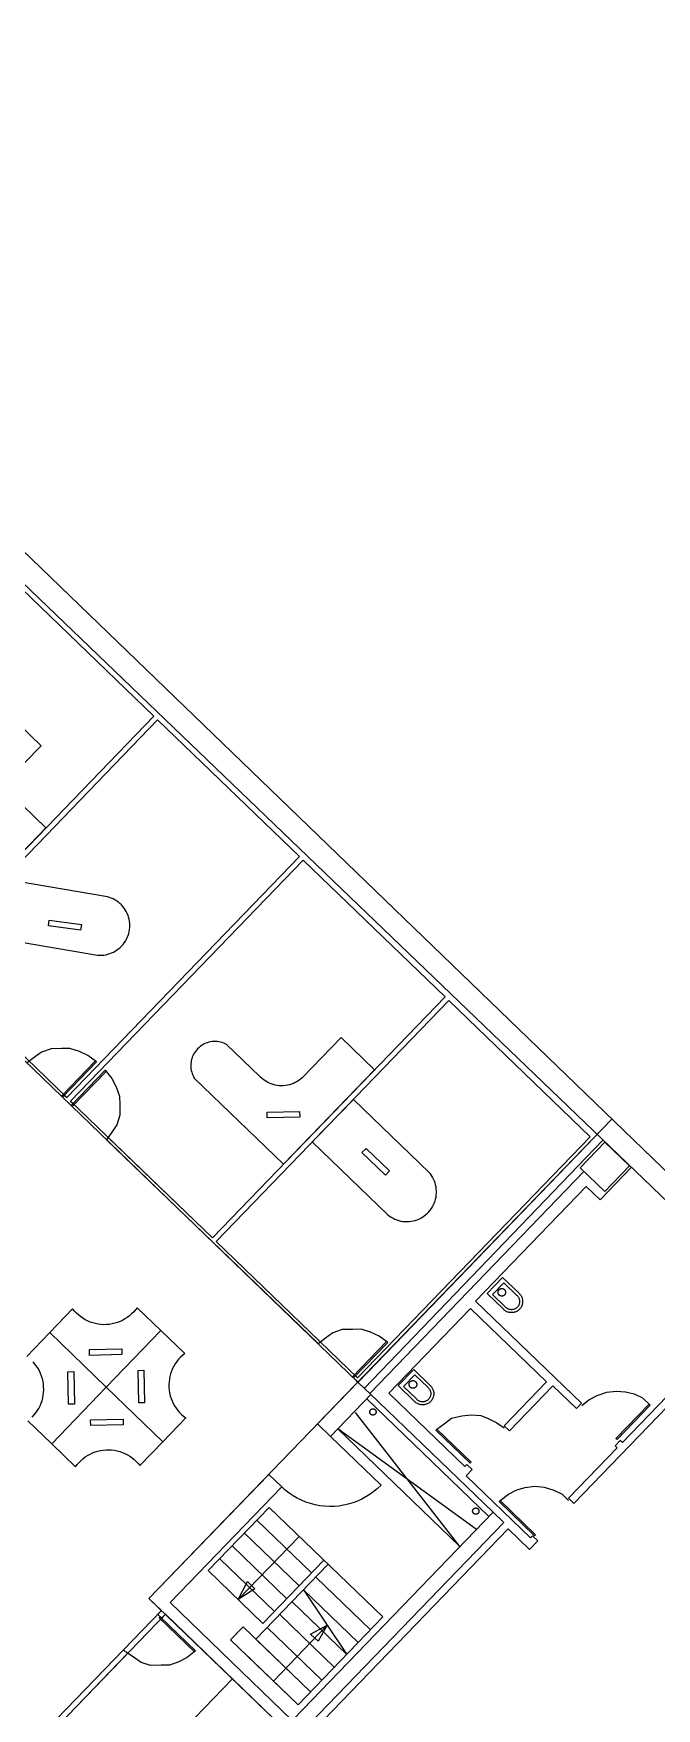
# Model space of a CAD drawing. Header units: inches. Extents: x 1826467.6 to 1826545.5, y 5114756.4 to 5114799.7.
# Drawn here: x 1826518.82 to 1826529.46, y 5114771.14 to 5114799.74 of the extents above; entities that cross this region are included whole.
import ezdxf

# ---------------------------------------------------------------- set-up
doc = ezdxf.new("R2010")
doc.units = ezdxf.units.IN
doc.header["$MEASUREMENT"] = 0
for name, color, linetype in [('Computer', 200, 'Continuous'), ('Desk', 34, 'Continuous'), ('Room', 92, 'Continuous')]:
    doc.layers.add(name, color=color, linetype=linetype)

msp = doc.modelspace()

# ---------------------------------------------------------------- linework, layer by layer
for points in [[(1826545.53, 5114764.951), (1826524.919, 5114761.63), (1826509.897, 5114776.115), (1826491.371, 5114756.906), (1826467.621, 5114756.368), (1826509.493, 5114799.741), (1826545.53, 5114764.951)], [(1826485.415, 5114756.771), (1826485.409, 5114757.062), (1826468.393, 5114756.718), (1826509.451, 5114799.181), (1826544.866, 5114765.167), (1826530.748, 5114762.802), (1826530.785, 5114762.575)], [(1826520.878, 5114788.086), (1826518.458, 5114790.42)], [(1826516.907, 5114783.968), (1826520.878, 5114788.086)], [(1826520.943, 5114788.023), (1826516.972, 5114783.906)], [(1826523.363, 5114785.689), (1826520.943, 5114788.023)], [(1826519.392, 5114781.571), (1826523.363, 5114785.689)], [(1826523.428, 5114785.627), (1826519.457, 5114781.509)], [(1826525.849, 5114783.292), (1826523.428, 5114785.627)], [(1826521.878, 5114779.175), (1826525.849, 5114783.292)], [(1826525.913, 5114783.23), (1826521.942, 5114779.112)], [(1826528.328, 5114780.901), (1826525.913, 5114783.23)], [(1826519.899, 5114782.183), (1826519.754, 5114782.289), (1826519.609, 5114782.358), (1826519.446, 5114782.409), (1826519.302, 5114782.406), (1826519.123, 5114782.403), (1826518.962, 5114782.346), (1826518.838, 5114782.254), (1826518.713, 5114782.162)], [(1826519.899, 5114782.183), (1826519.881, 5114782.201), (1826519.299, 5114781.597), (1826519.317, 5114781.58), (1826519.899, 5114782.183), (1826519.899, 5114782.183)], [(1826520.05, 5114782.038), (1826520.069, 5114782.02), (1826519.486, 5114781.417), (1826519.468, 5114781.434), (1826520.05, 5114782.038), (1826520.05, 5114782.038)], [(1826520.05, 5114782.038), (1826520.161, 5114781.896), (1826520.235, 5114781.754), (1826520.292, 5114781.593), (1826520.295, 5114781.449), (1826520.298, 5114781.27), (1826520.247, 5114781.107), (1826520.159, 5114780.979), (1826520.072, 5114780.852)], [(1826519.317, 5114781.58), (1826519.349, 5114781.613)], [(1826519.468, 5114781.434), (1826519.317, 5114781.58)], [(1826519.349, 5114781.613), (1826519.392, 5114781.571)], [(1826519.457, 5114781.509), (1826519.5, 5114781.467)], [(1826519.5, 5114781.467), (1826519.468, 5114781.434)], [(1826528.695, 5114781.203), (1826523.673, 5114775.998)], [(1826520.104, 5114780.885), (1826520.072, 5114780.852)], [(1826523.676, 5114777.376), (1826520.072, 5114780.852)], [(1826521.878, 5114779.175), (1826520.104, 5114780.885)], [(1826524.357, 5114776.783), (1826528.328, 5114780.901)], [(1826528.404, 5114780.902), (1826524.363, 5114776.713)], [(1826528.404, 5114780.902), (1826524.364, 5114776.713)], [(1826524.473, 5114776.607), (1826528.543, 5114780.844)], [(1826528.998, 5114780.406), (1826528.575, 5114779.966), (1826528.154, 5114780.372), (1826528.577, 5114780.811), (1826528.998, 5114780.406)], [(1826528.22, 5114780.309), (1826524.565, 5114776.518)], [(1826528.495, 5114779.825), (1826529.028, 5114780.378)], [(1826526.37, 5114778.097), (1826528.258, 5114780.055)], [(1826528.258, 5114780.055), (1826528.495, 5114779.825)], [(1826521.942, 5114779.112), (1826523.708, 5114777.409)], [(1826526.831, 5114778.5), (1826527.106, 5114778.235), (1826527.106, 5114778.235), (1826527.116, 5114778.226), (1826527.125, 5114778.216), (1826527.133, 5114778.206), (1826527.141, 5114778.195), (1826527.148, 5114778.184), (1826527.154, 5114778.172), (1826527.16, 5114778.16), (1826527.164, 5114778.148), (1826527.168, 5114778.135), (1826527.171, 5114778.122), (1826527.173, 5114778.109), (1826527.173, 5114778.095), (1826527.173, 5114778.082), (1826527.172, 5114778.069), (1826527.171, 5114778.056), (1826527.168, 5114778.043), (1826527.164, 5114778.03), (1826527.16, 5114778.017), (1826527.154, 5114778.005), (1826527.148, 5114777.993), (1826527.141, 5114777.982), (1826527.133, 5114777.971), (1826527.125, 5114777.961), (1826527.115, 5114777.952), (1826527.105, 5114777.943), (1826527.095, 5114777.934), (1826527.084, 5114777.927), (1826527.072, 5114777.92), (1826527.06, 5114777.914), (1826527.048, 5114777.909), (1826527.035, 5114777.905), (1826527.023, 5114777.902), (1826527.009, 5114777.9), (1826526.996, 5114777.898), (1826526.983, 5114777.898), (1826526.97, 5114777.898), (1826526.956, 5114777.9), (1826526.943, 5114777.902), (1826526.93, 5114777.905), (1826526.918, 5114777.909), (1826526.905, 5114777.914), (1826526.893, 5114777.92), (1826526.882, 5114777.927), (1826526.871, 5114777.934), (1826526.86, 5114777.942), (1826526.85, 5114777.951), (1826526.841, 5114777.961), (1826526.567, 5114778.225), (1826526.831, 5114778.5)], [(1826526.657, 5114778.209), (1826526.851, 5114778.41), (1826527.07, 5114778.198), (1826527.07, 5114778.198), (1826527.078, 5114778.192), (1826527.085, 5114778.185), (1826527.091, 5114778.178), (1826527.097, 5114778.17), (1826527.102, 5114778.162), (1826527.107, 5114778.154), (1826527.111, 5114778.145), (1826527.115, 5114778.136), (1826527.117, 5114778.127), (1826527.12, 5114778.117), (1826527.121, 5114778.108), (1826527.122, 5114778.098), (1826527.122, 5114778.088), (1826527.122, 5114778.079), (1826527.121, 5114778.069), (1826527.119, 5114778.059), (1826527.117, 5114778.05), (1826527.114, 5114778.041), (1826527.11, 5114778.032), (1826527.106, 5114778.023), (1826527.101, 5114778.015), (1826527.096, 5114778.007), (1826527.09, 5114777.999), (1826527.083, 5114777.992), (1826527.076, 5114777.985), (1826527.069, 5114777.979), (1826527.061, 5114777.973), (1826527.053, 5114777.968), (1826527.044, 5114777.963), (1826527.035, 5114777.959), (1826527.026, 5114777.956), (1826527.017, 5114777.953), (1826527.008, 5114777.951), (1826526.998, 5114777.95), (1826526.988, 5114777.949), (1826526.979, 5114777.949), (1826526.969, 5114777.95), (1826526.959, 5114777.951), (1826526.95, 5114777.953), (1826526.94, 5114777.955), (1826526.931, 5114777.958), (1826526.922, 5114777.962), (1826526.914, 5114777.967), (1826526.905, 5114777.972), (1826526.898, 5114777.977), (1826526.89, 5114777.983), (1826526.883, 5114777.99), (1826526.876, 5114777.997), (1826526.657, 5114778.209)], [(1826528.181, 5114776.351), (1826526.37, 5114778.097)], [(1826526.773, 5114778.199), (1826526.77, 5114778.202), (1826526.767, 5114778.205), (1826526.764, 5114778.209), (1826526.761, 5114778.213), (1826526.759, 5114778.217), (1826526.758, 5114778.221), (1826526.756, 5114778.225), (1826526.755, 5114778.23), (1826526.754, 5114778.234), (1826526.753, 5114778.239), (1826526.753, 5114778.243), (1826526.753, 5114778.248), (1826526.753, 5114778.252), (1826526.754, 5114778.257), (1826526.755, 5114778.261), (1826526.756, 5114778.265), (1826526.757, 5114778.27), (1826526.759, 5114778.274), (1826526.761, 5114778.278), (1826526.764, 5114778.282), (1826526.767, 5114778.285), (1826526.769, 5114778.289), (1826526.773, 5114778.292), (1826526.776, 5114778.295), (1826526.78, 5114778.298), (1826526.783, 5114778.301), (1826526.787, 5114778.303), (1826526.791, 5114778.305), (1826526.796, 5114778.307), (1826526.8, 5114778.308), (1826526.804, 5114778.309), (1826526.809, 5114778.31), (1826526.813, 5114778.31), (1826526.818, 5114778.311), (1826526.822, 5114778.31), (1826526.827, 5114778.31), (1826526.831, 5114778.309), (1826526.836, 5114778.308), (1826526.84, 5114778.307), (1826526.844, 5114778.305), (1826526.848, 5114778.303), (1826526.852, 5114778.301), (1826526.856, 5114778.298), (1826526.86, 5114778.295), (1826526.863, 5114778.292), (1826526.866, 5114778.289), (1826526.869, 5114778.286), (1826526.872, 5114778.282), (1826526.874, 5114778.278), (1826526.876, 5114778.274), (1826526.878, 5114778.27), (1826526.88, 5114778.266), (1826526.881, 5114778.261), (1826526.882, 5114778.257), (1826526.883, 5114778.252), (1826526.883, 5114778.248), (1826526.883, 5114778.243), (1826526.883, 5114778.239), (1826526.882, 5114778.234), (1826526.881, 5114778.23), (1826526.88, 5114778.225), (1826526.878, 5114778.221), (1826526.876, 5114778.217), (1826526.874, 5114778.213), (1826526.872, 5114778.209), (1826526.869, 5114778.205), (1826526.866, 5114778.202), (1826526.863, 5114778.199), (1826526.86, 5114778.196), (1826526.856, 5114778.193), (1826526.852, 5114778.19), (1826526.848, 5114778.188), (1826526.844, 5114778.186), (1826526.84, 5114778.184), (1826526.836, 5114778.183), (1826526.831, 5114778.182), (1826526.827, 5114778.181), (1826526.822, 5114778.18), (1826526.818, 5114778.18), (1826526.813, 5114778.18), (1826526.809, 5114778.181), (1826526.804, 5114778.182), (1826526.8, 5114778.183), (1826526.796, 5114778.184), (1826526.791, 5114778.186), (1826526.787, 5114778.188), (1826526.783, 5114778.19), (1826526.78, 5114778.193), (1826526.776, 5114778.196), (1826526.773, 5114778.199)], [(1826528.05, 5114774.641), (1826531.393, 5114778.107)], [(1826531.301, 5114778.195), (1826528.876, 5114775.68)], [(1826524.888, 5114776.525), (1826526.282, 5114777.97)], [(1826526.282, 5114777.97), (1826527.581, 5114776.717)], [(1826524.87, 5114777.39), (1826524.724, 5114777.495), (1826524.579, 5114777.564), (1826524.416, 5114777.615), (1826524.273, 5114777.613), (1826524.093, 5114777.61), (1826523.932, 5114777.553), (1826523.808, 5114777.461), (1826523.684, 5114777.368)], [(1826524.87, 5114777.39), (1826524.852, 5114777.408), (1826524.269, 5114776.804), (1826524.288, 5114776.786), (1826524.87, 5114777.39), (1826524.87, 5114777.39)], [(1826524.288, 5114776.786), (1826524.32, 5114776.819)], [(1826524.363, 5114776.713), (1826524.288, 5114776.786)], [(1826524.364, 5114776.713), (1826524.288, 5114776.786)], [(1826524.32, 5114776.819), (1826524.357, 5114776.783)], [(1826524.363, 5114776.713), (1826524.325, 5114776.75)], [(1826524.584, 5114776.5), (1826524.363, 5114776.713)], [(1826525.314, 5114776.926), (1826525.588, 5114776.662), (1826525.588, 5114776.662), (1826525.598, 5114776.653), (1826525.607, 5114776.643), (1826525.616, 5114776.633), (1826525.624, 5114776.622), (1826525.631, 5114776.611), (1826525.637, 5114776.599), (1826525.642, 5114776.587), (1826525.647, 5114776.574), (1826525.651, 5114776.562), (1826525.653, 5114776.549), (1826525.655, 5114776.535), (1826525.656, 5114776.522), (1826525.656, 5114776.509), (1826525.655, 5114776.495), (1826525.653, 5114776.482), (1826525.651, 5114776.469), (1826525.647, 5114776.457), (1826525.642, 5114776.444), (1826525.637, 5114776.432), (1826525.631, 5114776.42), (1826525.624, 5114776.409), (1826525.616, 5114776.398), (1826525.607, 5114776.388), (1826525.598, 5114776.378), (1826525.588, 5114776.369), (1826525.578, 5114776.361), (1826525.567, 5114776.354), (1826525.555, 5114776.347), (1826525.543, 5114776.341), (1826525.531, 5114776.336), (1826525.518, 5114776.332), (1826525.505, 5114776.329), (1826525.492, 5114776.326), (1826525.479, 5114776.325), (1826525.466, 5114776.325), (1826525.452, 5114776.325), (1826525.439, 5114776.326), (1826525.426, 5114776.329), (1826525.413, 5114776.332), (1826525.4, 5114776.336), (1826525.388, 5114776.341), (1826525.376, 5114776.347), (1826525.364, 5114776.353), (1826525.353, 5114776.361), (1826525.343, 5114776.369), (1826525.333, 5114776.378), (1826525.324, 5114776.387), (1826525.049, 5114776.652), (1826525.314, 5114776.926)], [(1826525.139, 5114776.636), (1826525.334, 5114776.837), (1826525.553, 5114776.625), (1826525.553, 5114776.625), (1826525.56, 5114776.619), (1826525.567, 5114776.612), (1826525.574, 5114776.605), (1826525.579, 5114776.597), (1826525.585, 5114776.589), (1826525.59, 5114776.58), (1826525.594, 5114776.571), (1826525.597, 5114776.562), (1826525.6, 5114776.553), (1826525.602, 5114776.544), (1826525.604, 5114776.534), (1826525.605, 5114776.525), (1826525.605, 5114776.515), (1826525.605, 5114776.505), (1826525.604, 5114776.496), (1826525.602, 5114776.486), (1826525.599, 5114776.477), (1826525.596, 5114776.467), (1826525.593, 5114776.458), (1826525.589, 5114776.45), (1826525.584, 5114776.441), (1826525.578, 5114776.433), (1826525.572, 5114776.426), (1826525.566, 5114776.419), (1826525.559, 5114776.412), (1826525.551, 5114776.406), (1826525.544, 5114776.4), (1826525.535, 5114776.395), (1826525.527, 5114776.39), (1826525.518, 5114776.386), (1826525.509, 5114776.383), (1826525.5, 5114776.38), (1826525.49, 5114776.378), (1826525.481, 5114776.377), (1826525.471, 5114776.376), (1826525.461, 5114776.376), (1826525.452, 5114776.376), (1826525.442, 5114776.378), (1826525.432, 5114776.379), (1826525.423, 5114776.382), (1826525.414, 5114776.385), (1826525.405, 5114776.389), (1826525.396, 5114776.393), (1826525.388, 5114776.398), (1826525.38, 5114776.404), (1826525.373, 5114776.41), (1826525.366, 5114776.417), (1826525.359, 5114776.424), (1826525.139, 5114776.636)], [(1826525.255, 5114776.625), (1826525.252, 5114776.629), (1826525.249, 5114776.632), (1826525.247, 5114776.636), (1826525.244, 5114776.64), (1826525.242, 5114776.644), (1826525.24, 5114776.648), (1826525.239, 5114776.652), (1826525.237, 5114776.656), (1826525.236, 5114776.661), (1826525.236, 5114776.665), (1826525.235, 5114776.67), (1826525.235, 5114776.674), (1826525.236, 5114776.679), (1826525.236, 5114776.683), (1826525.237, 5114776.688), (1826525.239, 5114776.692), (1826525.24, 5114776.696), (1826525.242, 5114776.701), (1826525.244, 5114776.705), (1826525.247, 5114776.708), (1826525.249, 5114776.712), (1826525.252, 5114776.716), (1826525.255, 5114776.719), (1826525.259, 5114776.722), (1826525.262, 5114776.725), (1826525.266, 5114776.727), (1826525.27, 5114776.73), (1826525.274, 5114776.732), (1826525.278, 5114776.733), (1826525.283, 5114776.735), (1826525.287, 5114776.736), (1826525.291, 5114776.737), (1826525.296, 5114776.737), (1826525.3, 5114776.737), (1826525.305, 5114776.737), (1826525.31, 5114776.737), (1826525.314, 5114776.736), (1826525.318, 5114776.735), (1826525.323, 5114776.733), (1826525.327, 5114776.732), (1826525.331, 5114776.73), (1826525.335, 5114776.727), (1826525.339, 5114776.725), (1826525.342, 5114776.722), (1826525.346, 5114776.719), (1826525.349, 5114776.716), (1826525.352, 5114776.712), (1826525.354, 5114776.709), (1826525.357, 5114776.705), (1826525.359, 5114776.701), (1826525.361, 5114776.697), (1826525.362, 5114776.692), (1826525.364, 5114776.688), (1826525.365, 5114776.683), (1826525.365, 5114776.679), (1826525.366, 5114776.674), (1826525.366, 5114776.67), (1826525.365, 5114776.665), (1826525.365, 5114776.661), (1826525.364, 5114776.656), (1826525.362, 5114776.652), (1826525.361, 5114776.648), (1826525.359, 5114776.644), (1826525.357, 5114776.64), (1826525.354, 5114776.636), (1826525.352, 5114776.632), (1826525.349, 5114776.629), (1826525.346, 5114776.625), (1826525.342, 5114776.622), (1826525.339, 5114776.619), (1826525.335, 5114776.617), (1826525.331, 5114776.615), (1826525.327, 5114776.613), (1826525.323, 5114776.611), (1826525.318, 5114776.61), (1826525.314, 5114776.608), (1826525.31, 5114776.608), (1826525.305, 5114776.607), (1826525.301, 5114776.607), (1826525.296, 5114776.607), (1826525.291, 5114776.608), (1826525.287, 5114776.608), (1826525.283, 5114776.61), (1826525.278, 5114776.611), (1826525.274, 5114776.613), (1826525.27, 5114776.615), (1826525.266, 5114776.617), (1826525.262, 5114776.619), (1826525.259, 5114776.622), (1826525.255, 5114776.625)], [(1826527.581, 5114776.717), (1826526.858, 5114775.967)], [(1826523.893, 5114775.786), (1826524.584, 5114776.5)], [(1826526.598, 5114774.417), (1826524.513, 5114776.428)], [(1826524.565, 5114776.518), (1826526.669, 5114774.49)], [(1826526.187, 5114775.272), (1826524.888, 5114776.525)], [(1826526.949, 5114775.879), (1826527.69, 5114776.647)], [(1826527.69, 5114776.647), (1826528.093, 5114776.259)], [(1826528.182, 5114776.315), (1826528.306, 5114776.407), (1826528.448, 5114776.481), (1826528.609, 5114776.538), (1826528.77, 5114776.559), (1826528.932, 5114776.544), (1826529.077, 5114776.511), (1826529.222, 5114776.441), (1826529.35, 5114776.318)], [(1826526.104, 5114773.904), (1826524.319, 5114776.191)], [(1826524.58, 5114776.164), (1826524.578, 5114776.167), (1826524.575, 5114776.17), (1826524.573, 5114776.173), (1826524.571, 5114776.176), (1826524.569, 5114776.179), (1826524.568, 5114776.183), (1826524.566, 5114776.186), (1826524.565, 5114776.19), (1826524.565, 5114776.193), (1826524.564, 5114776.197), (1826524.564, 5114776.201), (1826524.564, 5114776.205), (1826524.564, 5114776.208), (1826524.565, 5114776.212), (1826524.565, 5114776.216), (1826524.566, 5114776.22), (1826524.568, 5114776.223), (1826524.569, 5114776.227), (1826524.571, 5114776.23), (1826524.573, 5114776.233), (1826524.575, 5114776.236), (1826524.578, 5114776.239), (1826524.58, 5114776.242), (1826524.583, 5114776.244), (1826524.586, 5114776.247), (1826524.589, 5114776.249), (1826524.592, 5114776.251), (1826524.596, 5114776.252), (1826524.599, 5114776.254), (1826524.603, 5114776.255), (1826524.607, 5114776.256), (1826524.61, 5114776.256), (1826524.614, 5114776.257), (1826524.618, 5114776.257), (1826524.622, 5114776.257), (1826524.625, 5114776.256), (1826524.629, 5114776.256), (1826524.633, 5114776.255), (1826524.636, 5114776.254), (1826524.64, 5114776.252), (1826524.643, 5114776.251), (1826524.646, 5114776.249), (1826524.65, 5114776.247), (1826524.652, 5114776.244), (1826524.655, 5114776.242), (1826524.658, 5114776.239), (1826524.66, 5114776.236), (1826524.663, 5114776.233), (1826524.665, 5114776.23), (1826524.666, 5114776.227), (1826524.668, 5114776.223), (1826524.669, 5114776.22), (1826524.67, 5114776.216), (1826524.671, 5114776.212), (1826524.672, 5114776.209), (1826524.672, 5114776.205), (1826524.672, 5114776.201), (1826524.672, 5114776.197), (1826524.671, 5114776.194), (1826524.67, 5114776.19), (1826524.669, 5114776.186), (1826524.668, 5114776.183), (1826524.666, 5114776.179), (1826524.665, 5114776.176), (1826524.663, 5114776.173), (1826524.66, 5114776.17), (1826524.658, 5114776.167), (1826524.655, 5114776.164), (1826524.653, 5114776.162), (1826524.65, 5114776.159), (1826524.646, 5114776.157), (1826524.643, 5114776.155), (1826524.64, 5114776.154), (1826524.636, 5114776.152), (1826524.633, 5114776.151), (1826524.629, 5114776.15), (1826524.625, 5114776.149), (1826524.622, 5114776.149), (1826524.618, 5114776.149), (1826524.614, 5114776.149), (1826524.61, 5114776.149), (1826524.607, 5114776.15), (1826524.603, 5114776.151), (1826524.599, 5114776.152), (1826524.596, 5114776.154), (1826524.592, 5114776.155), (1826524.589, 5114776.157), (1826524.586, 5114776.159), (1826524.583, 5114776.161), (1826524.58, 5114776.164)], [(1826525.708, 5114775.91), (1826525.832, 5114776.002), (1826525.957, 5114776.095), (1826526.136, 5114776.134), (1826526.297, 5114776.155), (1826526.459, 5114776.14), (1826526.586, 5114776.088), (1826526.731, 5114776.019), (1826526.858, 5114775.931)], [(1826528.093, 5114776.259), (1826528.181, 5114776.351)], [(1826529.35, 5114776.318), (1826528.785, 5114775.732), (1826528.767, 5114775.75), (1826529.332, 5114776.335), (1826529.35, 5114776.318), (1826529.35, 5114776.318)], [(1826523.673, 5114775.998), (1826523.893, 5114775.786)], [(1826526.386, 5114774.197), (1826524.019, 5114775.916)], [(1826524.019, 5114775.916), (1826526.104, 5114773.904)], [(1826526.294, 5114775.346), (1826526.276, 5114775.327), (1826525.691, 5114775.892), (1826525.708, 5114775.91), (1826526.294, 5114775.346), (1826526.294, 5114775.346)], [(1826526.858, 5114775.967), (1826526.949, 5114775.879)], [(1826523.893, 5114775.786), (1826524.756, 5114774.954)], [(1826528.788, 5114775.589), (1826527.959, 5114774.729)], [(1826528.839, 5114775.715), (1826528.751, 5114775.624)], [(1826528.751, 5114775.624), (1826528.788, 5114775.589)], [(1826528.876, 5114775.68), (1826528.839, 5114775.715)], [(1826526.223, 5114775.308), (1826526.187, 5114775.272)], [(1826526.314, 5114775.22), (1826526.223, 5114775.308)], [(1826520.795, 5114773.019), (1826522.841, 5114775.136)], [(1826522.841, 5114775.136), (1826523.061, 5114774.923)], [(1826524.756, 5114774.954), (1826524.697, 5114774.897), (1826524.635, 5114774.844), (1826524.569, 5114774.796), (1826524.499, 5114774.752), (1826524.428, 5114774.713), (1826524.353, 5114774.679), (1826524.276, 5114774.65), (1826524.198, 5114774.627), (1826524.118, 5114774.609), (1826524.037, 5114774.596), (1826523.956, 5114774.589), (1826523.874, 5114774.587), (1826523.792, 5114774.592), (1826523.711, 5114774.601), (1826523.631, 5114774.616), (1826523.552, 5114774.637), (1826523.474, 5114774.663), (1826523.398, 5114774.694), (1826523.325, 5114774.731), (1826523.254, 5114774.772), (1826523.187, 5114774.818), (1826523.122, 5114774.868), (1826523.061, 5114774.923)], [(1826526.208, 5114775.111), (1826526.314, 5114775.22)], [(1826527.306, 5114774.052), (1826526.208, 5114775.111)], [(1826523.061, 5114774.923), (1826521.155, 5114772.946)], [(1826527.395, 5114774.107), (1826527.377, 5114774.089), (1826526.773, 5114774.671), (1826526.791, 5114774.69), (1826527.395, 5114774.107), (1826527.395, 5114774.107)], [(1826526.791, 5114774.69), (1826526.933, 5114774.8), (1826527.075, 5114774.875), (1826527.218, 5114774.913), (1826527.38, 5114774.934), (1826527.542, 5114774.919), (1826527.704, 5114774.868), (1826527.85, 5114774.799), (1826527.959, 5114774.693)], [(1826527.959, 5114774.729), (1826528.05, 5114774.641)], [(1826519.399, 5114766.952), (1826526.669, 5114774.49)], [(1826521.808, 5114773.493), (1826522.849, 5114774.572)], [(1826524.788, 5114772.702), (1826522.849, 5114774.572)], [(1826526.337, 5114774.47), (1826526.334, 5114774.473), (1826526.332, 5114774.476), (1826526.329, 5114774.479), (1826526.327, 5114774.482), (1826526.326, 5114774.485), (1826526.324, 5114774.489), (1826526.323, 5114774.492), (1826526.322, 5114774.496), (1826526.321, 5114774.5), (1826526.32, 5114774.503), (1826526.32, 5114774.507), (1826526.32, 5114774.511), (1826526.32, 5114774.515), (1826526.321, 5114774.518), (1826526.322, 5114774.522), (1826526.323, 5114774.526), (1826526.324, 5114774.529), (1826526.326, 5114774.533), (1826526.327, 5114774.536), (1826526.329, 5114774.539), (1826526.331, 5114774.542), (1826526.334, 5114774.545), (1826526.337, 5114774.548), (1826526.339, 5114774.55), (1826526.342, 5114774.553), (1826526.345, 5114774.555), (1826526.349, 5114774.557), (1826526.352, 5114774.558), (1826526.356, 5114774.56), (1826526.359, 5114774.561), (1826526.363, 5114774.562), (1826526.367, 5114774.563), (1826526.37, 5114774.563), (1826526.374, 5114774.563), (1826526.378, 5114774.563), (1826526.382, 5114774.563), (1826526.385, 5114774.562), (1826526.389, 5114774.561), (1826526.393, 5114774.56), (1826526.396, 5114774.558), (1826526.399, 5114774.557), (1826526.403, 5114774.555), (1826526.406, 5114774.553), (1826526.409, 5114774.551), (1826526.412, 5114774.548), (1826526.414, 5114774.545), (1826526.417, 5114774.542), (1826526.419, 5114774.539), (1826526.421, 5114774.536), (1826526.423, 5114774.533), (1826526.424, 5114774.529), (1826526.425, 5114774.526), (1826526.426, 5114774.522), (1826526.427, 5114774.519), (1826526.428, 5114774.515), (1826526.428, 5114774.511), (1826526.428, 5114774.507), (1826526.428, 5114774.504), (1826526.427, 5114774.5), (1826526.426, 5114774.496), (1826526.425, 5114774.492), (1826526.424, 5114774.489), (1826526.423, 5114774.485), (1826526.421, 5114774.482), (1826526.419, 5114774.479), (1826526.417, 5114774.476), (1826526.414, 5114774.473), (1826526.412, 5114774.47), (1826526.409, 5114774.468), (1826526.406, 5114774.465), (1826526.403, 5114774.463), (1826526.399, 5114774.461), (1826526.396, 5114774.46), (1826526.393, 5114774.458), (1826526.389, 5114774.457), (1826526.385, 5114774.456), (1826526.382, 5114774.456), (1826526.378, 5114774.455), (1826526.374, 5114774.455), (1826526.37, 5114774.455), (1826526.367, 5114774.456), (1826526.363, 5114774.456), (1826526.359, 5114774.457), (1826526.356, 5114774.458), (1826526.352, 5114774.46), (1826526.349, 5114774.461), (1826526.345, 5114774.463), (1826526.342, 5114774.465), (1826526.339, 5114774.468), (1826526.337, 5114774.47)], [(1826526.669, 5114774.49), (1826526.852, 5114774.313)], [(1826526.852, 5114774.313), (1826519.582, 5114766.776)], [(1826526.926, 5114774.207), (1826519.674, 5114766.687)], [(1826523.358, 5114773.233), (1826522.425, 5114774.133)], [(1826523.57, 5114773.453), (1826522.637, 5114774.353)], [(1826527.291, 5114773.854), (1826526.926, 5114774.207)], [(1826523.147, 5114773.014), (1826522.214, 5114773.914)], [(1826522.32, 5114772.999), (1826523.361, 5114774.078)], [(1826527.433, 5114774), (1826527.291, 5114773.854)], [(1826527.306, 5114774.052), (1826527.341, 5114774.088)], [(1826527.341, 5114774.088), (1826527.433, 5114774)], [(1826522.935, 5114772.794), (1826522.002, 5114773.694)], [(1826522.62, 5114772.321), (1826523.855, 5114773.602)], [(1826522.741, 5114772.593), (1826523.782, 5114773.672)], [(1826522.741, 5114772.593), (1826521.808, 5114773.493)], [(1826522.32, 5114772.999), (1826522.476, 5114773.307), (1826522.604, 5114773.184), (1826522.32, 5114772.999), (1826522.32, 5114772.999)], [(1826522.32, 5114772.999), (1826522.476, 5114773.307), (1826522.604, 5114773.184), (1826522.32, 5114772.999), (1826522.32, 5114772.999)], [(1826524.576, 5114772.482), (1826523.643, 5114773.382)], [(1826520.795, 5114773.019), (1826523.103, 5114770.793)], [(1826524.17, 5114772.062), (1826523.237, 5114772.961)], [(1826524.17, 5114772.062), (1826523.237, 5114772.961)], [(1826523.432, 5114773.163), (1826524.17, 5114772.062)], [(1826524.365, 5114772.263), (1826523.432, 5114773.163)], [(1826521.009, 5114772.812), (1826520.944, 5114772.746)], [(1826521.012, 5114772.68), (1826520.944, 5114772.746)], [(1826521.591, 5114772.122), (1826521.573, 5114772.104), (1826520.969, 5114772.686), (1826520.987, 5114772.705), (1826521.591, 5114772.122), (1826521.591, 5114772.122)], [(1826521.077, 5114772.747), (1826521.012, 5114772.68)], [(1826523.24, 5114770.935), (1826521.155, 5114772.946)], [(1826523.959, 5114771.842), (1826523.026, 5114772.742)], [(1826523.341, 5114771.202), (1826524.788, 5114772.702)], [(1826522.4, 5114772.533), (1826522.189, 5114772.313)], [(1826522.383, 5114772.515), (1826522.189, 5114772.313)], [(1826523.553, 5114771.421), (1826522.4, 5114772.533)], [(1826523.747, 5114771.623), (1826522.814, 5114772.522)], [(1826522.92, 5114771.608), (1826523.838, 5114772.559)], [(1826523.838, 5114772.559), (1826523.681, 5114772.286), (1826523.553, 5114772.41), (1826523.838, 5114772.559), (1826523.838, 5114772.559)], [(1826523.838, 5114772.559), (1826523.681, 5114772.286), (1826523.553, 5114772.41), (1826523.838, 5114772.559), (1826523.838, 5114772.559)], [(1826518.899, 5114770.625), (1826520.362, 5114772.142)], [(1826520.362, 5114772.142), (1826520.43, 5114772.076)], [(1826521.591, 5114772.122), (1826521.449, 5114772.012), (1826521.306, 5114771.937), (1826521.146, 5114771.881), (1826521.002, 5114771.878), (1826520.822, 5114771.875), (1826520.659, 5114771.926), (1826520.532, 5114772.013), (1826520.405, 5114772.101)], [(1826522.189, 5114772.313), (1826523.341, 5114771.202)], [(1826522.408, 5114772.102), (1826523.341, 5114771.202)], [(1826523.553, 5114771.421), (1826522.62, 5114772.321)], [(1826520.43, 5114772.076), (1826518.965, 5114770.558)]]:
    msp.add_lwpolyline(points)
at = {"layer": 'Computer'}
for points in [[(1826519.628, 5114784.428), (1826519.078, 5114784.502), (1826519.091, 5114784.601), (1826519.641, 5114784.525), (1826519.628, 5114784.428)], [(1826523.368, 5114781.236), (1826522.813, 5114781.224), (1826522.811, 5114781.324), (1826523.366, 5114781.334), (1826523.368, 5114781.236)], [(1826524.832, 5114780.247), (1826524.431, 5114780.631), (1826524.5, 5114780.703), (1826524.9, 5114780.318), (1826524.832, 5114780.247)], [(1826520.334, 5114777.181), (1826519.779, 5114777.169), (1826519.777, 5114777.268), (1826520.332, 5114777.279), (1826520.334, 5114777.181)], [(1826519.424, 5114776.335), (1826519.412, 5114776.89), (1826519.512, 5114776.893), (1826519.522, 5114776.337), (1826519.424, 5114776.335)], [(1826520.622, 5114776.357), (1826520.61, 5114776.912), (1826520.71, 5114776.915), (1826520.72, 5114776.359), (1826520.622, 5114776.357)], [(1826520.356, 5114775.982), (1826519.801, 5114775.97), (1826519.799, 5114776.07), (1826520.354, 5114776.08), (1826520.356, 5114775.982)]]:
    msp.add_lwpolyline(points, dxfattribs=at)
at = {"layer": 'Desk'}
for points in [[(1826518.67, 5114787.284), (1826518.955, 5114787.579), (1826518.383, 5114788.132)], [(1826518.483, 5114785.602), (1826519.035, 5114786.175), (1826518.64, 5114786.556)], [(1826518.147, 5114784.305), (1826519.916, 5114784.004), (1826519.916, 5114784.004), (1826519.951, 5114784.002), (1826519.987, 5114784.002), (1826520.022, 5114784.005), (1826520.056, 5114784.011), (1826520.09, 5114784.019), (1826520.124, 5114784.029), (1826520.157, 5114784.041), (1826520.189, 5114784.056), (1826520.22, 5114784.073), (1826520.249, 5114784.092), (1826520.277, 5114784.113), (1826520.304, 5114784.135), (1826520.329, 5114784.16), (1826520.352, 5114784.186), (1826520.374, 5114784.214), (1826520.393, 5114784.244), (1826520.41, 5114784.274), (1826520.425, 5114784.306), (1826520.438, 5114784.338), (1826520.449, 5114784.372), (1826520.457, 5114784.406), (1826520.463, 5114784.441), (1826520.467, 5114784.476), (1826520.468, 5114784.511), (1826520.466, 5114784.546), (1826520.462, 5114784.581), (1826520.456, 5114784.615), (1826520.448, 5114784.649), (1826520.437, 5114784.683), (1826520.423, 5114784.715), (1826520.408, 5114784.747), (1826520.39, 5114784.777), (1826520.371, 5114784.806), (1826520.349, 5114784.834), (1826520.326, 5114784.86), (1826520.3, 5114784.884), (1826520.273, 5114784.907), (1826520.245, 5114784.927), (1826520.215, 5114784.946), (1826520.184, 5114784.963), (1826520.152, 5114784.977), (1826520.119, 5114784.989), (1826520.086, 5114784.999), (1826518.316, 5114785.3)], [(1826524.645, 5114782.044), (1826524.073, 5114782.597), (1826523.408, 5114781.907), (1826523.408, 5114781.907), (1826523.381, 5114781.884), (1826523.353, 5114781.864), (1826523.323, 5114781.845), (1826523.292, 5114781.828), (1826523.26, 5114781.813), (1826523.228, 5114781.801), (1826523.194, 5114781.791), (1826523.16, 5114781.783), (1826523.125, 5114781.777), (1826523.09, 5114781.774), (1826523.055, 5114781.773), (1826523.02, 5114781.774), (1826522.985, 5114781.778), (1826522.951, 5114781.784), (1826522.917, 5114781.793), (1826522.883, 5114781.804), (1826522.851, 5114781.817), (1826522.819, 5114781.832), (1826522.788, 5114781.849), (1826522.759, 5114781.868), (1826522.731, 5114781.89), (1826522.705, 5114781.913), (1826522.68, 5114781.937), (1826522.121, 5114782.476), (1826522.121, 5114782.476), (1826522.096, 5114782.489), (1826522.07, 5114782.5), (1826522.043, 5114782.51), (1826522.016, 5114782.517), (1826521.988, 5114782.523), (1826521.96, 5114782.527), (1826521.931, 5114782.529), (1826521.903, 5114782.529), (1826521.874, 5114782.526), (1826521.846, 5114782.522), (1826521.818, 5114782.516), (1826521.791, 5114782.508), (1826521.764, 5114782.498), (1826521.738, 5114782.487), (1826521.713, 5114782.473), (1826521.689, 5114782.458), (1826521.666, 5114782.441), (1826521.644, 5114782.423), (1826521.624, 5114782.403), (1826521.605, 5114782.382), (1826521.587, 5114782.36), (1826521.571, 5114782.336), (1826521.557, 5114782.311), (1826521.544, 5114782.286), (1826521.534, 5114782.259), (1826521.525, 5114782.232), (1826521.518, 5114782.205), (1826521.513, 5114782.177), (1826521.51, 5114782.148), (1826521.509, 5114782.12), (1826521.51, 5114782.092), (1826521.512, 5114782.063), (1826521.517, 5114782.035), (1826521.524, 5114782.007), (1826521.532, 5114781.98), (1826521.543, 5114781.954), (1826521.555, 5114781.928), (1826521.569, 5114781.903), (1826523.093, 5114780.434), (1826524.645, 5114782.044)], [(1826523.583, 5114780.814), (1826524.875, 5114779.568), (1826524.875, 5114779.568), (1826524.903, 5114779.547), (1826524.932, 5114779.527), (1826524.963, 5114779.51), (1826524.994, 5114779.495), (1826525.027, 5114779.482), (1826525.061, 5114779.471), (1826525.095, 5114779.463), (1826525.129, 5114779.457), (1826525.164, 5114779.454), (1826525.199, 5114779.453), (1826525.234, 5114779.454), (1826525.269, 5114779.458), (1826525.304, 5114779.464), (1826525.338, 5114779.473), (1826525.371, 5114779.484), (1826525.404, 5114779.497), (1826525.435, 5114779.513), (1826525.466, 5114779.53), (1826525.495, 5114779.55), (1826525.522, 5114779.572), (1826525.548, 5114779.595), (1826525.573, 5114779.621), (1826525.595, 5114779.647), (1826525.616, 5114779.676), (1826525.635, 5114779.706), (1826525.651, 5114779.737), (1826525.666, 5114779.769), (1826525.678, 5114779.802), (1826525.687, 5114779.835), (1826525.695, 5114779.87), (1826525.7, 5114779.904), (1826525.702, 5114779.939), (1826525.702, 5114779.974), (1826525.7, 5114780.01), (1826525.696, 5114780.044), (1826525.688, 5114780.079), (1826525.679, 5114780.113), (1826525.667, 5114780.146), (1826525.653, 5114780.178), (1826525.637, 5114780.209), (1826525.618, 5114780.239), (1826525.598, 5114780.267), (1826525.576, 5114780.294), (1826524.284, 5114781.54), (1826523.583, 5114780.814)], [(1826520.067, 5114776.625), (1826520.998, 5114777.591), (1826520.592, 5114777.983), (1826520.592, 5114777.983), (1826520.563, 5114777.945), (1826520.532, 5114777.909), (1826520.499, 5114777.876), (1826520.463, 5114777.845), (1826520.425, 5114777.816), (1826520.385, 5114777.79), (1826520.344, 5114777.767), (1826520.301, 5114777.747), (1826520.256, 5114777.73), (1826520.211, 5114777.717), (1826520.165, 5114777.706), (1826520.118, 5114777.698), (1826520.071, 5114777.694), (1826520.024, 5114777.693), (1826519.976, 5114777.696), (1826519.929, 5114777.702), (1826519.883, 5114777.711), (1826519.837, 5114777.723), (1826519.792, 5114777.738), (1826519.748, 5114777.757), (1826519.706, 5114777.778), (1826519.665, 5114777.803), (1826519.626, 5114777.83), (1826519.59, 5114777.859), (1826519.555, 5114777.892), (1826519.522, 5114777.926), (1826519.492, 5114777.963), (1826519.101, 5114777.557), (1826520.067, 5114776.625)], [(1826518.709, 5114777.15), (1826519.101, 5114777.557), (1826520.067, 5114776.625)], [(1826520.067, 5114776.625), (1826520.998, 5114777.591), (1826521.405, 5114777.199), (1826521.405, 5114777.199), (1826521.368, 5114777.169), (1826521.333, 5114777.137), (1826521.301, 5114777.102), (1826521.271, 5114777.065), (1826521.244, 5114777.026), (1826521.22, 5114776.986), (1826521.198, 5114776.943), (1826521.18, 5114776.9), (1826521.165, 5114776.855), (1826521.152, 5114776.809), (1826521.143, 5114776.762), (1826521.138, 5114776.715), (1826521.135, 5114776.668), (1826521.136, 5114776.621), (1826521.14, 5114776.573), (1826521.148, 5114776.527), (1826521.158, 5114776.48), (1826521.172, 5114776.435), (1826521.189, 5114776.391), (1826521.209, 5114776.348), (1826521.232, 5114776.306), (1826521.258, 5114776.267), (1826521.286, 5114776.229), (1826521.318, 5114776.193), (1826521.351, 5114776.159), (1826521.387, 5114776.128), (1826521.425, 5114776.1), (1826521.033, 5114775.693), (1826520.067, 5114776.625)], [(1826518.8, 5114776.113), (1826518.832, 5114776.148), (1826518.862, 5114776.185), (1826518.889, 5114776.224), (1826518.913, 5114776.264), (1826518.935, 5114776.307), (1826518.953, 5114776.35), (1826518.969, 5114776.395), (1826518.981, 5114776.441), (1826518.99, 5114776.487), (1826518.996, 5114776.535), (1826518.998, 5114776.582), (1826518.997, 5114776.629), (1826518.993, 5114776.676), (1826518.986, 5114776.723), (1826518.975, 5114776.769), (1826518.961, 5114776.815), (1826518.944, 5114776.859), (1826518.924, 5114776.902), (1826518.901, 5114776.944), (1826518.875, 5114776.983), (1826518.847, 5114777.021), (1826518.816, 5114777.057)], [(1826520.067, 5114776.625), (1826519.135, 5114775.659), (1826518.728, 5114776.051)], [(1826520.067, 5114776.625), (1826519.135, 5114775.659), (1826519.541, 5114775.267), (1826519.541, 5114775.267), (1826519.57, 5114775.305), (1826519.601, 5114775.34), (1826519.635, 5114775.374), (1826519.67, 5114775.405), (1826519.708, 5114775.434), (1826519.748, 5114775.459), (1826519.789, 5114775.482), (1826519.832, 5114775.502), (1826519.877, 5114775.519), (1826519.922, 5114775.533), (1826519.968, 5114775.544), (1826520.015, 5114775.551), (1826520.062, 5114775.556), (1826520.11, 5114775.556), (1826520.157, 5114775.554), (1826520.204, 5114775.548), (1826520.251, 5114775.539), (1826520.296, 5114775.527), (1826520.341, 5114775.512), (1826520.385, 5114775.493), (1826520.427, 5114775.472), (1826520.468, 5114775.447), (1826520.507, 5114775.42), (1826520.544, 5114775.39), (1826520.578, 5114775.358), (1826520.611, 5114775.324), (1826520.641, 5114775.287), (1826521.033, 5114775.693), (1826520.067, 5114776.625)], [(1826523.103, 5114770.793), (1826520.716, 5114768.317), (1826519.832, 5114769.169), (1826522.22, 5114771.644), (1826523.103, 5114770.793)]]:
    msp.add_lwpolyline(points, dxfattribs=at)
at = {"layer": 'Room'}
for points in [[(1826520.878, 5114788.086), (1826516.907, 5114783.968), (1826514.486, 5114786.303), (1826518.458, 5114790.42), (1826520.878, 5114788.086)], [(1826523.364, 5114785.689), (1826519.392, 5114781.571), (1826516.972, 5114783.906), (1826520.943, 5114788.023), (1826523.364, 5114785.689)], [(1826517.382, 5114769.053), (1826509.944, 5114776.226), (1826511.827, 5114778.179), (1826509.272, 5114780.639), (1826513.918, 5114785.451), (1826513.755, 5114785.609), (1826514.422, 5114786.301), (1826524.363, 5114776.713)], [(1826525.849, 5114783.292), (1826521.878, 5114779.175), (1826519.457, 5114781.509), (1826523.428, 5114785.627), (1826525.849, 5114783.292)], [(1826528.328, 5114780.901), (1826524.357, 5114776.783), (1826521.942, 5114779.112), (1826525.913, 5114783.23), (1826528.328, 5114780.901)], [(1826524.363, 5114776.713), (1826520.795, 5114773.019), (1826521.009, 5114772.812), (1826518.899, 5114770.625)], [(1826518.965, 5114770.558), (1826521.077, 5114772.747), (1826523.103, 5114770.793)]]:
    msp.add_lwpolyline(points, dxfattribs=at)

doc.saveas('drawing.dxf')
